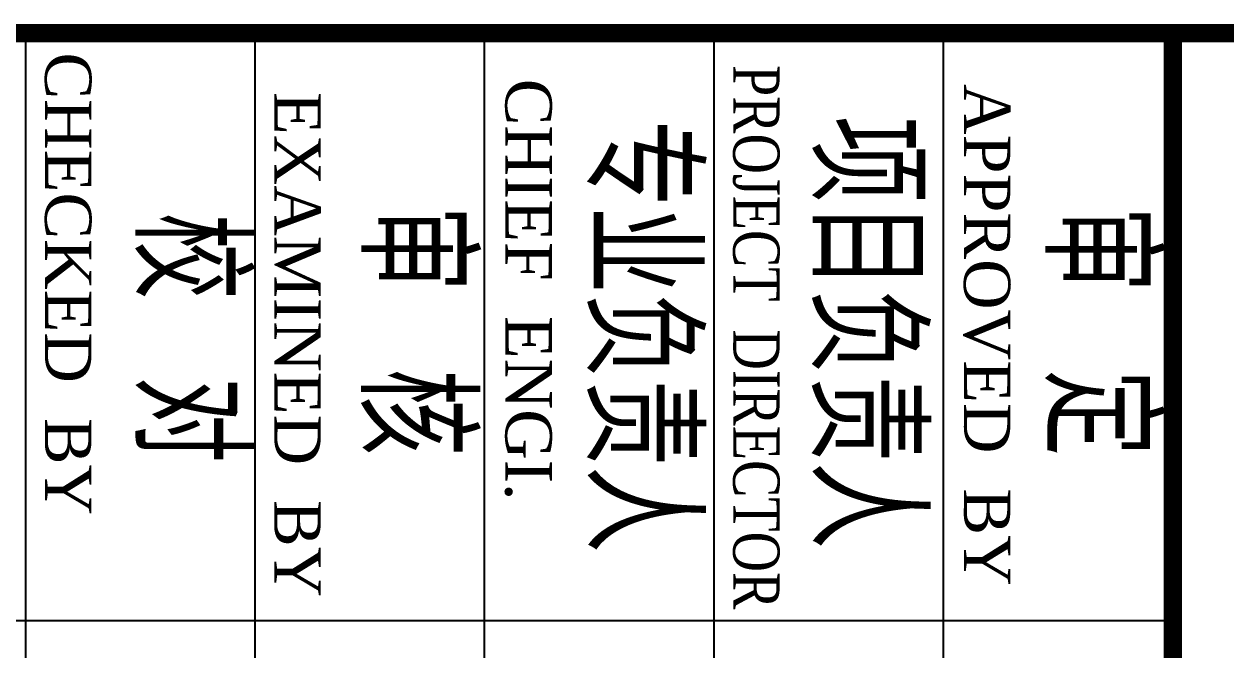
# Model space of a CAD drawing. Extents: x 14207793 to 14719554, y -1675802 to -1228715.
# Drawn here: x 14410015 to 14414681, y -1670999 to -1668567 of the extents above; entities that cross this region are included whole.
import ezdxf

# ---------------------------------------------------------------- set-up
doc = ezdxf.new("R2010")
doc.units = 0
doc.header["$LTSCALE"] = 500
doc.header["$MEASUREMENT"] = 0
doc.layers.get('0').update_dxf_attribs({"linetype": 'CONTINUOUS'})
doc.layers.add('PUB_TITLE', color=4, linetype='CONTINUOUS')
doc.styles.add('GHF', font='TIMES.TTF')
doc.styles.add('HZ', font='txt', dxfattribs={"width": 0.8, "bigfont": 'hztxt'})

msp = doc.modelspace()

# ---------------------------------------------------------------- linework, layer by layer
at = {"color": 4, "const_width": 71.27}
msp.add_lwpolyline([(14414474.2, -1674602.5), (14414474.2, -1668602.5), (14443217.5, -1668602.5), (14443217.5, -1674602.5)], close=True, dxfattribs=at)
at = {"layer": 'PUB_TITLE'}
for p, q in [((14410020.1, -1668602.5), (14410020.1, -1674602.5, -1200)), ((14410910.92, -1668602.5), (14410910.92, -1674602.5, -1200)), ((14411801.74, -1668602.5), (14411801.74, -1674602.5, -1200)), ((14412692.56, -1668602.5), (14412692.56, -1674602.5, -1200)), ((14413583.38, -1668602.5), (14413583.38, -1674602.5, -1200)), ((14414494.48, -1670885.9, -1200), (14407365.84, -1670885.9, -1200))]:
    msp.add_line(p, q, dxfattribs=at)
at = {"layer": 'PUB_TITLE', "const_width": 71.27}
msp.add_lwpolyline([(14414474.2, -1668602.5), (14414474.2, -1674602.5), (14407347.64, -1674602.5), (14407347.64, -1668602.5)], close=True, dxfattribs=at)

# ---------------------------------------------------------------- texts
at = {"color": 2, "style": 'GHF'}
for s, p in [('CHECKED  BY', (14410096.6, -1668677.43, -1200)), ('CHIEF  ENGI.', (14411883.95, -1668779.62, -1200)), ('APPROVED  BY', (14413663.9, -1668800.14)), ('EXAMINED  BY', (14410986.88, -1668830.76))]:
    msp.add_text(s, height=180, rotation=270, dxfattribs=at).set_placement(p)
at = {"color": 2, "width": 0.8}
for s, height, style, p in [('PROJECT  DIRECTOR', 180, 'GHF', (14412768.19, -1668726.38)), ('专业负责人', 420, 'HZ', (14412200.6, -1668940.65, -2400)), ('项目负责人', 420, 'HZ', (14413072.96, -1668925.28, -2400)), ('审 核', 420, 'HZ', (14411322.98, -1669271.86, 354.42)), ('校 对', 420, 'HZ', (14410446.44, -1669300.83, -2400)), ('审 定', 420, 'HZ', (14413979.42, -1669274.15, -2400))]:
    msp.add_text(s, height=height, rotation=270, dxfattribs=dict(at, style=style)).set_placement(p)

doc.saveas('drawing.dxf')
